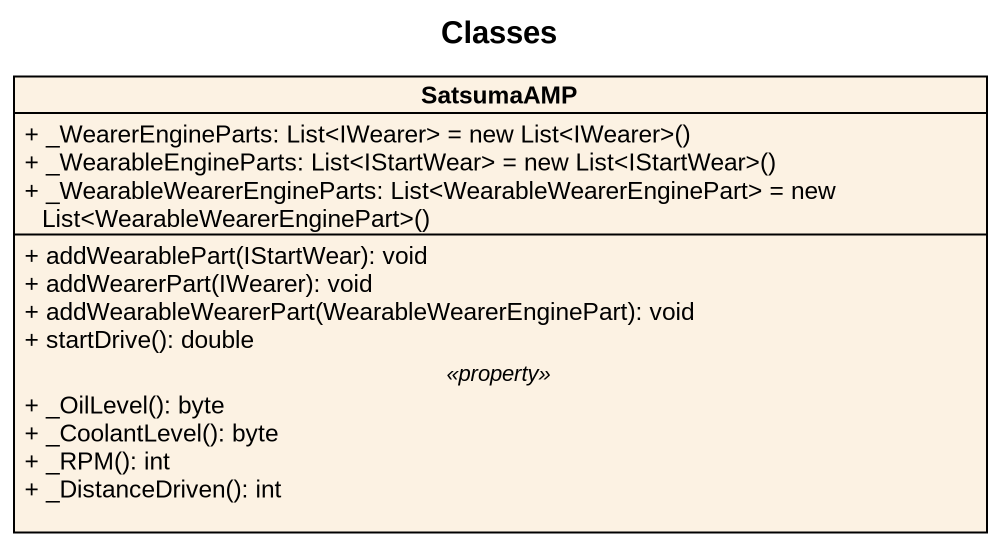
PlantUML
@startuml
title Classes
hide circle
hide empty members
skinparam classAttributeIconSize 0
class SatsumaAMP {
  {field} + _WearerEngineParts: List<IWearer> = new List<IWearer>()
  {field} + _WearableEngineParts: List<IStartWear> = new List<IStartWear>()
  {field} + _WearableWearerEngineParts: List<WearableWearerEnginePart> = new List<WearableWearerEnginePart>()
  --
  + addWearablePart(IStartWear): void
  + addWearerPart(IWearer): void
  + addWearableWearerPart(WearableWearerEnginePart): void
  + startDrive(): double
  .. <<property>> ..
  + _OilLevel(): byte
  + _CoolantLevel(): byte
  + _RPM(): int
  + _DistanceDriven(): int
}
@enduml
